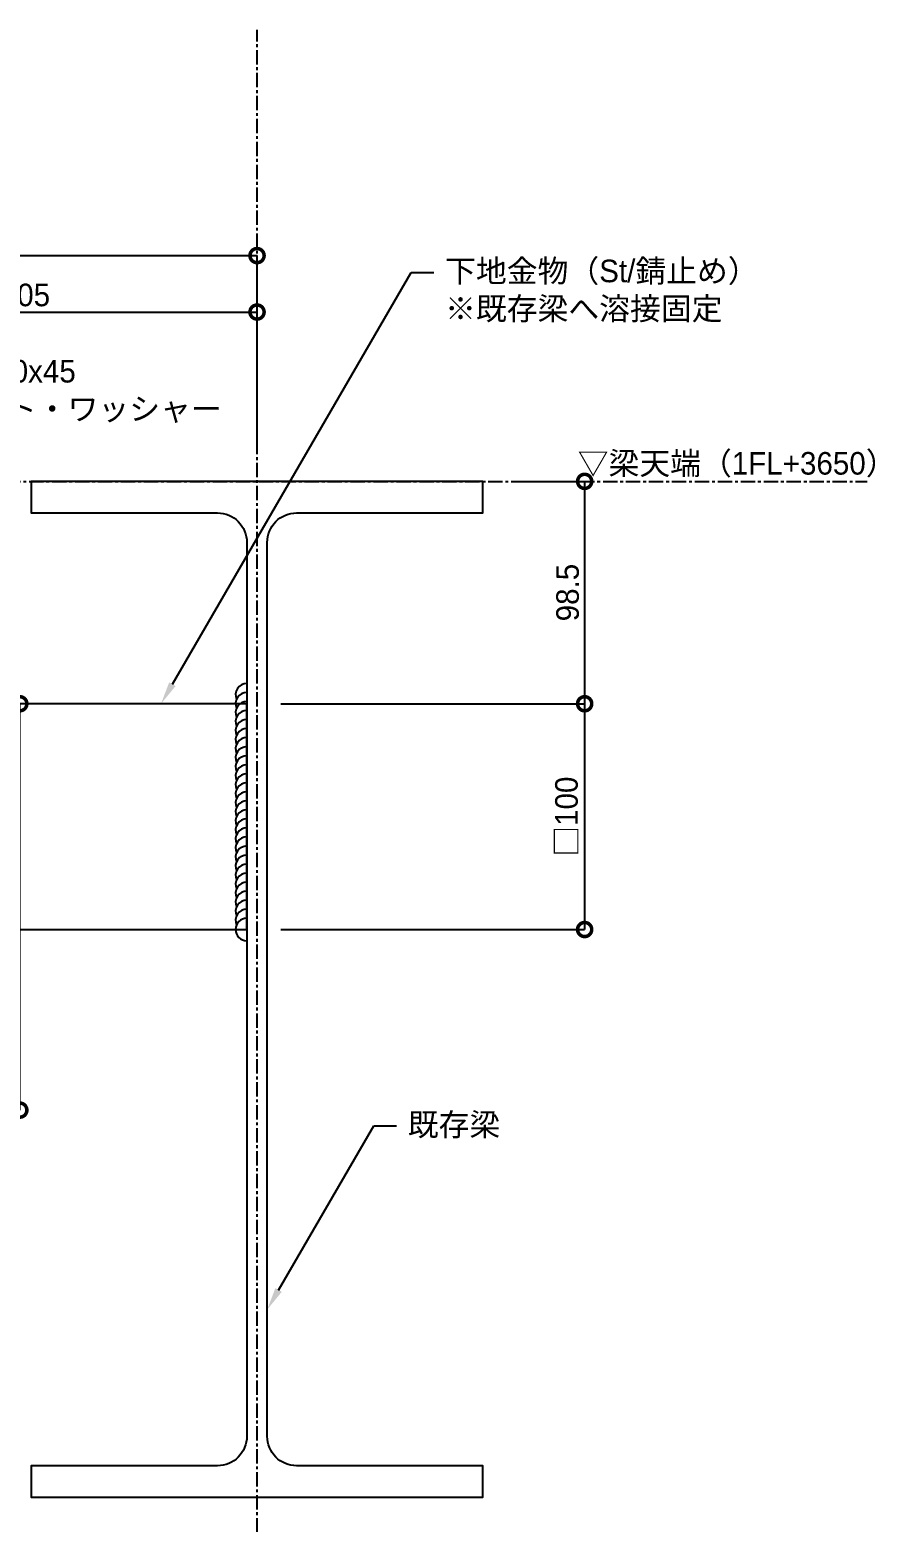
# Model space of a CAD drawing. Header units: millimetres. Extents: x 2183 to 14812, y 264 to 8523.
# Drawn here: x 13477 to 13851, y 4033 to 4694 of the extents above; entities that cross this region are included whole.
import ezdxf
from ezdxf import colors
from ezdxf.entities.mleader import LeaderData, LeaderLine
from ezdxf.enums import TextEntityAlignment as Align
from ezdxf.math import Vec2, Vec3

# ---------------------------------------------------------------- set-up
doc = ezdxf.new("R2010")
doc.units = ezdxf.units.MM
doc.header["$LTSCALE"] = 0.2
doc.linetypes.add('CENTER', pattern=[50.8, 31.75, -6.35, 6.35, -6.35])
doc.layers.get('Defpoints').update_dxf_attribs({"color": 9})
for name, color, linetype in [('その他1', 3, 'Continuous'), ('寸法1', 2, 'Continuous'), ('引出線', 2, 'Continuous'), ('文字1', 2, 'Continuous'), ('躯体', 3, 'Continuous'), ('通り芯', 1, 'CENTER'), ('鋼材', 4, 'Continuous')]:
    doc.layers.add(name, color=color, linetype=linetype)
doc.styles.add('TENPAL（ｺﾞｼｯｸ)', font='MS PGothic.ttf')
doc.dimstyles.new('005-TENPAL', dxfattribs={"dimscale": 5, "dimtxt": 2, "dimasz": 2.5, "dimexe": 0, "dimexo": 3, "dimgap": 0.5, "dimtad": 1, "dimlfac": -1, "dimdsep": 46, "dimtxsty": 'TENPAL（ｺﾞｼｯｸ)', "dimblk1": 'DOTSMALL', "dimblk2": 'DOTSMALL', "dimsah": 1, "dimcen": 3, "dimazin": 2, "dimtfac": 1, "dimtofl": 0, "dimtmove": 0, "dimatfit": 3, "dimfxl": 1, "dimtolj": 1, "dimtzin": 0, "dimarcsym": 0})

# ---------------------------------------------------------------- blocks, each defined once
blk = doc.blocks.new('_DOTSMALL')
at = {"color": 0, "linetype": 'ByBlock', "const_width": 0.5}
blk.add_lwpolyline([(-0.0625, 0, 1), (0.0625, 0, 1)], format="xyb", close=True, dxfattribs=at)
blk = doc.blocks.new('*D22')
at = {"layer": 'Defpoints', "color": 0, "transparency": 16777216}
for p in [(13281.24, 4395.21), (13472.24, 4395.21), (13331.24, 4215.21)]:
    blk.add_point(p, dxfattribs=at)
at = {"layer": '寸法1', "color": 0, "lineweight": -2, "transparency": 16777216}
for p, q in [((13296.24, 4395.21), (13472.24, 4395.21)), ((13472.24, 4215.21), (13472.24, 4395.21)), ((13346.24, 4215.21), (13472.24, 4215.21))]:
    blk.add_line(p, q, dxfattribs=at)
at = {"layer": '寸法1', "color": 0, "lineweight": -2, "transparency": 16777216, "xscale": 12.5, "yscale": 12.5, "zscale": 12.5}
for p, rotation in [((13472.24, 4395.21), 90), ((13472.24, 4215.21), 270)]:
    blk.add_blockref('_DOTSMALL', p, dxfattribs=dict(at, rotation=rotation))
at = {"layer": '寸法1', "color": 0, "transparency": 16777216, "insert": (13463.18, 4305.21), "char_height": 10, "attachment_point": 5, "rotation": 90, "style": 'TENPAL（ｺﾞｼｯｸ)', "bg_fill": 3, "box_fill_scale": 1.1, "bg_fill_color": 256, "bg_fill_true_color": 13158600, "bg_fill_transparency": 0}
blk.add_mtext('\\A1;下地金物 H=180', dxfattribs=at)
blk = doc.blocks.new('*D77')
at = {"layer": 'Defpoints', "color": 0, "transparency": 16777216}
for p in [(13577.24, 4568.71), (13372.24, 4493.71), (13577.24, 4493.71)]:
    blk.add_point(p, dxfattribs=at)
at = {"layer": '寸法1', "color": 0, "lineweight": -2, "transparency": 16777216}
for p, q in [((13372.24, 4508.71), (13372.24, 4568.71)), ((13372.24, 4568.71), (13577.24, 4568.71)), ((13577.24, 4508.71), (13577.24, 4568.71))]:
    blk.add_line(p, q, dxfattribs=at)
at = {"layer": '寸法1', "color": 0, "lineweight": -2, "transparency": 16777216, "xscale": 12.5, "yscale": 12.5, "zscale": 12.5, "rotation": 180}
blk.add_blockref('_DOTSMALL', (13372.24, 4568.71), dxfattribs=at)
at = {"layer": '寸法1', "color": 0, "lineweight": -2, "transparency": 16777216, "xscale": 12.5, "yscale": 12.5, "zscale": 12.5}
blk.add_blockref('_DOTSMALL', (13577.24, 4568.71), dxfattribs=at)
at = {"layer": '寸法1', "color": 0, "transparency": 16777216, "insert": (13474.74, 4576.21), "char_height": 10, "attachment_point": 5, "style": 'TENPAL（ｺﾞｼｯｸ)'}
blk.add_mtext('\\A1;205', dxfattribs=at)
blk = doc.blocks.new('*D78')
at = {"layer": 'Defpoints', "color": 0, "transparency": 16777216}
for p in [(13677.24, 4493.71), (13572.74, 4395.21), (13722.24, 4395.21)]:
    blk.add_point(p, dxfattribs=at)
at = {"layer": '寸法1', "color": 0, "lineweight": -2, "transparency": 16777216}
for p, q in [((13692.24, 4493.71), (13722.24, 4493.71)), ((13722.24, 4493.71), (13722.24, 4395.21)), ((13587.74, 4395.21), (13722.24, 4395.21))]:
    blk.add_line(p, q, dxfattribs=at)
at = {"layer": '寸法1', "color": 0, "lineweight": -2, "transparency": 16777216, "xscale": 12.5, "yscale": 12.5, "zscale": 12.5}
for p, rotation in [((13722.24, 4493.71), 90), ((13722.24, 4395.21), 270)]:
    blk.add_blockref('_DOTSMALL', p, dxfattribs=dict(at, rotation=rotation))
at = {"layer": '寸法1', "color": 0, "transparency": 16777216, "insert": (13714.74, 4444.46), "char_height": 10, "attachment_point": 5, "rotation": 90, "style": 'TENPAL（ｺﾞｼｯｸ)'}
blk.add_mtext('\\A1;98.5', dxfattribs=at)
blk = doc.blocks.new('*D79')
at = {"layer": 'Defpoints', "color": 0, "transparency": 16777216}
for p in [(13572.74, 4395.21), (13572.74, 4295.21), (13722.24, 4295.21)]:
    blk.add_point(p, dxfattribs=at)
at = {"layer": '寸法1', "color": 0, "lineweight": -2, "transparency": 16777216}
for p, q in [((13587.74, 4395.21), (13722.24, 4395.21)), ((13722.24, 4395.21), (13722.24, 4295.21)), ((13587.74, 4295.21), (13722.24, 4295.21))]:
    blk.add_line(p, q, dxfattribs=at)
at = {"layer": '寸法1', "color": 0, "lineweight": -2, "transparency": 16777216, "xscale": 12.5, "yscale": 12.5, "zscale": 12.5}
for p, rotation in [((13722.24, 4395.21), 90), ((13722.24, 4295.21), 270)]:
    blk.add_blockref('_DOTSMALL', p, dxfattribs=dict(at, rotation=rotation))
at = {"layer": '寸法1', "color": 0, "transparency": 16777216, "insert": (13714.32, 4345.21), "char_height": 10, "attachment_point": 5, "rotation": 90, "style": 'TENPAL（ｺﾞｼｯｸ)'}
blk.add_mtext('\\A1;□100', dxfattribs=at)
blk = doc.blocks.new('*D80')
at = {"layer": 'Defpoints', "color": 0, "transparency": 16777216}
for p in [(13273.24, 4643.71), (13577.24, 4593.71), (13577.24, 4493.71)]:
    blk.add_point(p, dxfattribs=at)
at = {"layer": '寸法1', "color": 0, "lineweight": -2, "transparency": 16777216}
for p, q in [((13273.24, 4628.71), (13273.24, 4593.71)), ((13273.24, 4593.71), (13577.24, 4593.71)), ((13577.24, 4508.71), (13577.24, 4593.71))]:
    blk.add_line(p, q, dxfattribs=at)
at = {"layer": '寸法1', "color": 0, "lineweight": -2, "transparency": 16777216, "xscale": 12.5, "yscale": 12.5, "zscale": 12.5, "rotation": 180}
blk.add_blockref('_DOTSMALL', (13273.24, 4593.71), dxfattribs=at)
at = {"layer": '寸法1', "color": 0, "lineweight": -2, "transparency": 16777216, "xscale": 12.5, "yscale": 12.5, "zscale": 12.5}
blk.add_blockref('_DOTSMALL', (13577.24, 4593.71), dxfattribs=at)
at = {"layer": '寸法1', "color": 0, "transparency": 16777216, "insert": (13425.24, 4601.21), "char_height": 10, "attachment_point": 5, "style": 'TENPAL（ｺﾞｼｯｸ)', "bg_fill": 3, "box_fill_scale": 1.1, "bg_fill_color": 256, "bg_fill_true_color": 13158600, "bg_fill_transparency": 0}
blk.add_mtext('\\A1;304', dxfattribs=at)

msp = doc.modelspace()

# ---------------------------------------------------------------- linework, layer by layer
at = {"layer": 'その他1'}
for centre, end in [((13572.744, 4399.209), 203.578178), ((13572.744, 4395.209), 203.578178), ((13572.744, 4391.209), 203.578178), ((13572.744, 4387.209), 203.578178), ((13572.744, 4383.209), 203.578178), ((13572.744, 4379.209), 203.578178), ((13572.744, 4375.209), 203.578178), ((13572.744, 4371.209), 203.578178), ((13572.744, 4367.209), 203.578178), ((13572.744, 4363.209), 203.578178), ((13572.744, 4359.209), 203.578178), ((13572.744, 4355.209), 203.578178), ((13572.744, 4351.209), 203.578178), ((13572.744, 4347.209), 203.578178), ((13572.744, 4343.209), 203.578178), ((13572.744, 4339.209), 203.578178), ((13572.744, 4335.209), 203.578178), ((13572.744, 4331.209), 203.578178), ((13572.744, 4327.209), 203.578178), ((13572.744, 4323.209), 203.578178), ((13572.744, 4319.209), 203.578178), ((13572.744, 4315.209), 203.578178), ((13572.744, 4311.209), 203.578178), ((13572.744, 4307.209), 203.578178), ((13572.744, 4303.209), 203.578178), ((13572.744, 4299.209), 203.578178), ((13572.744, 4295.209), 270)]:
    msp.add_arc(centre, 5, 90, end, dxfattribs=at)
at = {"layer": '通り芯'}
for p, q in [((13577.244, 3743.709), (13577.244, 4693.709)), ((12897.244, 4493.709), (13847.244, 4493.709))]:
    msp.add_line(p, q, dxfattribs=at)

# ---------------------------------------------------------------- texts
at = {"layer": '文字1', "style": 'TENPAL（ｺﾞｼｯｸ)'}
msp.add_text('▽梁天端（1FL+3650）', height=10, dxfattribs=at).set_placement((13719.162, 4493.709), align=Align.BOTTOM_LEFT)

# ---------------------------------------------------------------- dimensions: what is measured, and where the dimension line sits
at = {"layer": '寸法1'}
dim = msp.add_linear_dim(base=(13577.244, 4568.709), p1=(13372.244, 4493.709), p2=(13577.244, 4493.709), dimstyle='005-TENPAL', override={"dimtmove": 1}, dxfattribs=at)
dim.commit()
dim.dimension.update_dxf_attribs({"geometry": '*D77', "text_midpoint": (13474.744, 4576.209)})
dim = msp.add_linear_dim(base=(13722.244, 4395.209), p1=(13677.244, 4493.709), p2=(13572.744, 4395.209), angle=90, dimstyle='005-TENPAL', dxfattribs=at)
dim.commit()
dim.dimension.update_dxf_attribs({"geometry": '*D78', "text_midpoint": (13714.744, 4444.459)})
dim = msp.add_linear_dim(base=(13722.244, 4295.209), p1=(13572.744, 4395.209), p2=(13572.744, 4295.209), angle=90, text='□<>', dimstyle='005-TENPAL', override={"dimtmove": 1}, dxfattribs=at)
dim.commit()
dim.dimension.update_dxf_attribs({"geometry": '*D79', "text_midpoint": (13714.318, 4345.209)})

# ---------------------------------------------------------------- leaders
at = {"layer": '引出線'}
ml = msp.add_multileader_mtext('Standard', dxfattribs=at)
ml.set_content('下地金物（St/錆止め）\\P※既存梁へ溶接固定', color=2, style='TENPAL（ｺﾞｼｯｸ)')
ml.set_leader_properties(color=2)
ml.build(insert=Vec2(0, 0))
ml.multileader.update_dxf_attribs({"dogleg_length": 10, "arrow_head_size": 10})
ctx = ml.context
ctx.base_point, ctx.char_height, ctx.arrow_head_size, ctx.landing_gap_size, ctx.plane_origin = Vec3(13655.48, 4586.231), 10, 10, 5, Vec3(13534.75, 4395.209)
notes = []
notes.append((ctx, [(0, (1, 1, 0), (13645.48, 4586.231), (1, 0), 10, [(0, [(13534.75, 4395.209)], 0, [])])]))
ctx.mtext.insert, ctx.mtext.flow_direction = Vec3(13660.48, 4591.913), 5
ml = msp.add_multileader_mtext('Standard', dxfattribs=at)
ml.set_content('3-M10x45\\Pボルト・ワッシャー', color=2, style='TENPAL（ｺﾞｼｯｸ)')
ml.set_leader_properties(color=2)
ml.build(insert=Vec2(0, 0))
ml.multileader.update_dxf_attribs({"dogleg_length": 10, "arrow_head_size": 10})
ctx = ml.context
ctx.base_point, ctx.char_height, ctx.arrow_head_size, ctx.landing_gap_size, ctx.plane_origin = Vec3(13433.841, 4541.98), 10, 10, 5, Vec3(13278.334, 4290.209)
notes.append((ctx, [(0, (1, 1, 0), (13423.841, 4541.98), (1, 0), 10, [(0, [(13278.334, 4290.209)], 0, [])])]))
ctx.mtext.insert, ctx.mtext.flow_direction = Vec3(13438.841, 4547.491), 5
ml = msp.add_multileader_mtext('Standard', dxfattribs=at)
ml.set_content('既存梁', color=2, style='TENPAL（ｺﾞｼｯｸ)')
ml.set_leader_properties(color=2)
ml.build(insert=Vec2(0, 0))
ml.multileader.update_dxf_attribs({"dogleg_length": 10, "arrow_head_size": 10})
ctx = ml.context
ctx.base_point, ctx.char_height, ctx.arrow_head_size, ctx.landing_gap_size, ctx.plane_origin = Vec3(13638.966, 4208.184), 10, 10, 5, Vec3(13581.744, 4126.885)
notes.append((ctx, [(0, (1, 1, 0), (13628.966, 4208.184), (1, 0), 10, [(0, [(13581.744, 4126.885)], 0, [])])]))
ctx.mtext.insert, ctx.mtext.flow_direction = Vec3(13643.966, 4213.809), 5
for ctx, leaders in notes:
    for number, flags, end, landing, length, lines in leaders:
        leader = LeaderData()
        leader.index, (leader.has_last_leader_line, leader.has_dogleg_vector, leader.attachment_direction) = number, flags
        leader.last_leader_point, leader.dogleg_vector, leader.dogleg_length = Vec3(end), Vec3(landing), length
        for number, points, colour, breaks in lines:
            line = LeaderLine()
            line.index, line.vertices, line.color, line.breaks = number, Vec3.list(points), colors.encode_raw_color(colour), breaks
            leader.lines.append(line)
        ctx.leaders.append(leader)

# ---------------------------------------------------------------- next in the draw order: dimensions: what is measured, and where the dimension line sits
at = {"layer": '寸法1'}
dim = msp.add_linear_dim(base=(13472.244, 4395.209), p1=(13331.244, 4215.209), p2=(13281.244, 4395.209), angle=90, text='下地金物 H=<>', dimstyle='005-TENPAL', override={"dimtfill": 1}, dxfattribs=at)
dim.commit()
dim.dimension.update_dxf_attribs({"geometry": '*D22', "text_midpoint": (13463.182, 4305.209)})

# ---------------------------------------------------------------- next in the draw order: linework, layer by layer
at = {"layer": '躯体'}
msp.add_lwpolyline([(13581.744, 4466.709, -0.4142136), (13594.744, 4479.709), (13677.244, 4479.709), (13677.244, 4493.709), (13477.244, 4493.709), (13477.244, 4479.709), (13559.744, 4479.709, -0.4142136), (13572.744, 4466.709), (13572.744, 4070.709, -0.4142136), (13559.744, 4057.709), (13477.244, 4057.709), (13477.244, 4043.709), (13677.244, 4043.709), (13677.244, 4057.709), (13594.744, 4057.709, -0.4142136), (13581.744, 4070.709)], format="xyb", close=True, dxfattribs=at)
at = {"layer": '鋼材'}
msp.add_lwpolyline([(13572.744, 4295.209), (13572.744, 4395.209), (13282.244, 4395.209), (13282.244, 4295.209)], close=True, dxfattribs=at)

# ---------------------------------------------------------------- next in the draw order: dimensions: what is measured, and where the dimension line sits
at = {"layer": '寸法1'}
dim = msp.add_linear_dim(base=(13577.244, 4593.709), p1=(13273.244, 4643.709), p2=(13577.244, 4493.709), dimstyle='005-TENPAL', override={"dimtmove": 1, "dimtfill": 1}, dxfattribs=at)
dim.commit()
dim.dimension.update_dxf_attribs({"geometry": '*D80', "text_midpoint": (13425.244, 4601.209)})

doc.saveas('drawing.dxf')
